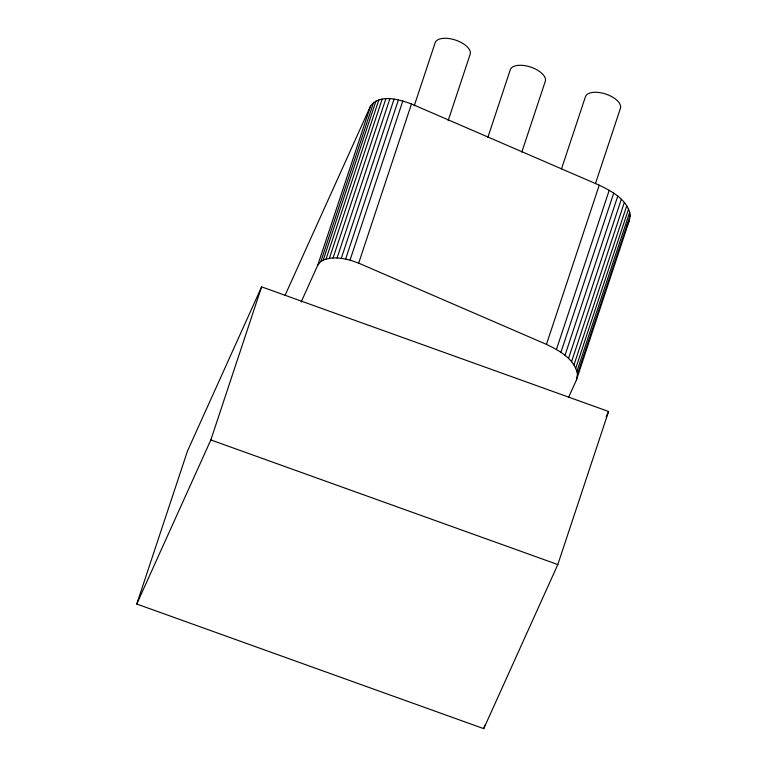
<?xml version="1.0" encoding="UTF-8"?>
<svg xmlns="http://www.w3.org/2000/svg" width="767" height="767" viewBox="0 0 767 767"><rect width="100%" height="100%" fill="white"/><g stroke="black" fill="none" stroke-linecap="round" stroke-linejoin="round"><path stroke-width="1.15" d="M568.568 397.402L576.448 379.953L577.455 374.363L630.253 215.153C627.722 199.794 611.941 191.338 599.248 185.173L411.476 103.948C399.137 99.47 380.336 93.67 370.605 105.884L285.065 295.343M576.448 379.953L629.247 220.743L630.253 215.153M136.747 604.022L187.522 450.938L261.605 286.848L608.586 411.476L557.81 564.56L483.728 728.65L136.747 604.022L210.839 439.932L261.605 286.848M301.095 302.102L317.806 265.085L370.605 105.884M317.806 265.085L320.846 261.489L373.644 102.289M320.846 261.489L323.204 260.109L376.003 100.908M323.204 260.109L326.071 259.054L378.869 99.854M326.071 259.054L329.379 258.335L382.177 99.135M329.379 258.335L333.06 257.98L385.859 98.77M333.06 257.98L337.058 257.971L389.857 98.77M337.058 257.971L341.277 258.335L394.075 99.135M341.277 258.335L345.629 259.054L398.428 99.844M345.629 259.054L350.04 260.109L402.838 100.899M577.455 374.363C574.924 358.994 559.143 350.538 546.449 344.383L358.668 263.148L411.476 103.948M414.228 105.836L435.292 42.338A18.456 8.964 18.3 0 1 456.346 40.363A18.456 8.964 18.3 0 1 469.989 54.802L448.177 120.572M487.87 137.36L510.429 69.327A18.456 8.964 18.3 0 1 531.483 67.352A18.456 8.964 18.3 0 1 545.126 81.791L521.809 152.096M561.502 168.893L585.576 96.316A18.456 8.964 18.3 0 1 606.63 94.351A18.456 8.964 18.3 0 1 620.273 108.78L595.451 183.62M546.449 344.383L599.248 185.173M556.439 349.445L609.238 190.245M560.917 352.302L613.725 193.102M564.972 355.332L617.771 196.122M568.529 358.467L621.328 199.267M571.54 361.688L624.338 202.478M573.975 364.929L626.773 205.729M575.787 368.15L628.585 208.95M576.947 371.314L629.745 212.114M483.728 728.65L484.849 725.246M626.783 226.198L629.247 220.743M606.131 416.912L608.586 411.476M350.04 260.109L358.668 263.148M210.839 439.932L557.81 564.56"/></g></svg>
